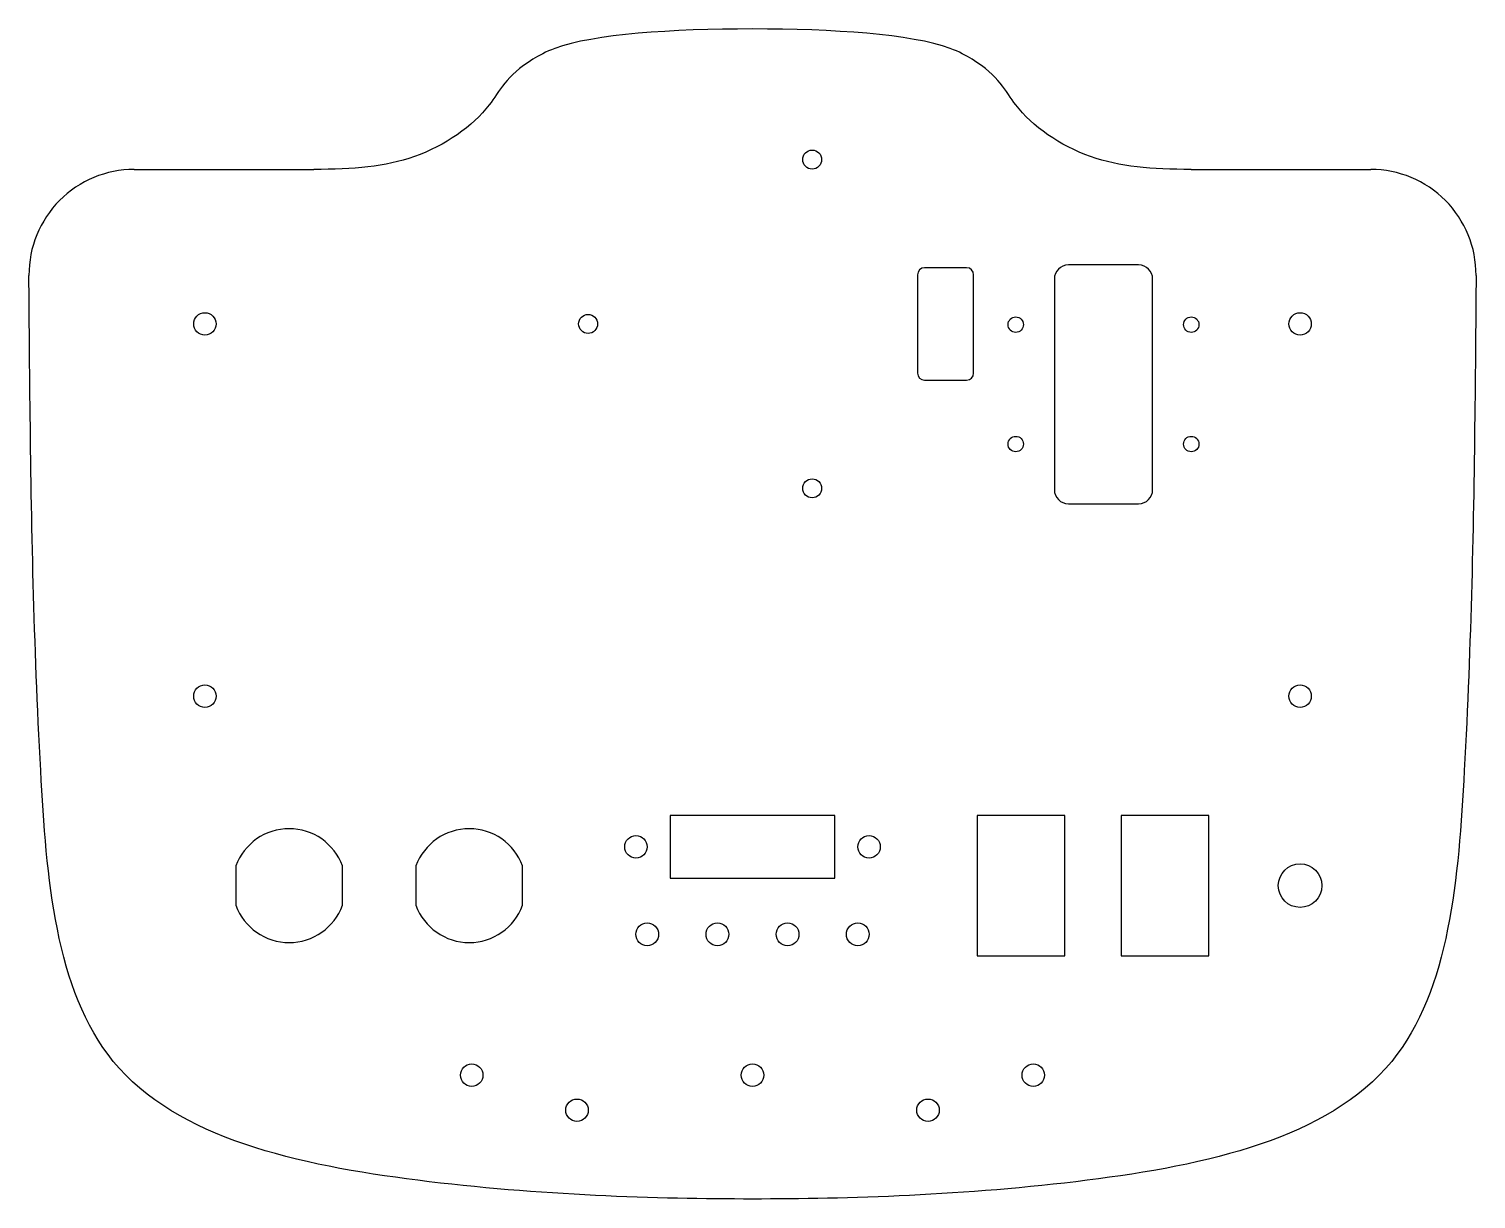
# Model space of a CAD drawing. Header units: millimetres. Extents: x -103 to 103, y -147 to 20.
import ezdxf

# ---------------------------------------------------------------- set-up
doc = ezdxf.new("R2010")
doc.units = ezdxf.units.MM

msp = doc.modelspace()

# ---------------------------------------------------------------- linework, layer by layer
at = {"color": 7, "linetype": 'Continuous', "lineweight": 25}
for p, q in [((-88.07, 0), (-62.5, 0)), ((62.5, 0), (88.07, 0)), ((30.5, -14), (24.5, -14)), ((55, -13.6), (45, -13.6)), ((23.5, -15), (23.5, -29)), ((31.5, -29), (31.5, -15)), ((43, -15.6), (43, -45.6)), ((57, -45.6), (57, -15.6)), ((24.5, -30), (30.5, -30)), ((45, -47.6), (55, -47.6)), ((11.75, -92), (-11.75, -92)), ((-11.75, -92), (-11.75, -100.9)), ((11.75, -100.9), (11.75, -92)), ((44.5, -91.98), (32, -91.98)), ((32, -91.98), (32, -111.97)), ((44.5, -111.97), (44.5, -91.98)), ((65, -91.98), (52.5, -91.98)), ((52.5, -91.98), (52.5, -111.97)), ((65, -111.97), (65, -91.98)), ((-73.6, -99.17), (-73.6, -104.78)), ((-58.4, -104.78), (-58.4, -99.17)), ((-47.95, -99.17), (-47.95, -104.78)), ((-32.75, -104.78), (-32.75, -99.17)), ((-11.75, -100.9), (11.75, -100.9)), ((32, -111.97), (44.5, -111.97)), ((52.5, -111.97), (65, -111.97))]:
    msp.add_line(p, q, dxfattribs=at)
for centre, radius in [((8.5, 1.4), 1.35), ((-78, -22), 1.6), ((78, -22), 1.6), ((-23.42, -22), 1.35), ((37.5, -22.1), 1.1), ((62.5, -22.1), 1.1), ((37.5, -39.1), 1.1), ((62.5, -39.1), 1.1), ((8.5, -45.4), 1.35), ((-78, -75), 1.6), ((78, -75), 1.6), ((-16.6, -96.45), 1.6), ((16.6, -96.45), 1.6), ((78, -101.97), 3.1), ((-15, -108.9), 1.62), ((-5, -108.9), 1.62), ((5, -108.9), 1.62), ((15, -108.9), 1.62), ((-40, -128.95), 1.6), ((0, -128.95), 1.6), ((40, -128.95), 1.6), ((-25, -133.95), 1.6), ((25, -133.95), 1.6)]:
    msp.add_circle(centre, radius, dxfattribs=at)
for centre, radius, start, end in [((-88.07, -15), 15, 90, 180.3118), ((88.07, -15), 15, 359.6882, 90), ((24.5, -15), 1, 90, 180), ((30.5, -15), 1, 0, 90), ((45, -15.6), 2, 90, 180), ((55, -15.6), 2, 0, 90), ((24.5, -29), 1, 180, 270), ((30.5, -29), 1, 270, 0), ((45, -45.6), 2, 180, 270), ((55, -45.6), 2, 270, 0), ((-66, -101.97), 8.1, 20.2367, 159.7633), ((-40.35, -101.97), 8.1, 20.2367, 159.7633), ((-66, -101.97), 8.1, 200.2367, 339.7633), ((-40.35, -101.97), 8.1, 200.2367, 339.7633)]:
    msp.add_arc(centre, radius, start, end, dxfattribs=at)
for points, knots in [([(0, 20), (-11.46, 20), (-25.17, 19.1), (-35.01, 13.71), (-37.25, 7.97), (-47.57, 0.72), (-56.86, 0), (-62.5, 0)], [0, 0, 0, 0, 0.182147, 0.224052, 0.419057, 0.716371, 1, 1, 1, 1]), ([(62.5, 0), (56.86, 0), (47.57, 0.72), (37.25, 7.97), (35.01, 13.71), (25.17, 19.1), (11.46, 20), (0, 20)], [0, 0, 0, 0, 0.283629, 0.580943, 0.775948, 0.817853, 1, 1, 1, 1]), ([(0, -146.59), (-13.46, -146.59), (-46.75, -145.64), (-97.96, -134.57), (-102.12, -80.87), (-102.83, -44.5), (-103.03, -21.31), (-103.07, -15.08)], [0, 0, 0, 0, 0.2145346, 0.4237044, 0.6153441, 0.8494111, 0.9333501, 0.9333501, 0.9333501, 0.9333501]), ([(103.07, -15.08), (103.03, -21.31), (102.83, -44.5), (102.12, -80.87), (97.96, -134.57), (46.75, -145.64), (13.46, -146.59), (0, -146.59)], [0.0666499, 0.0666499, 0.0666499, 0.0666499, 0.1505889, 0.3846559, 0.5762956, 0.7854654, 1, 1, 1, 1])]:
    msp.add_open_spline(points, degree=3, knots=knots, dxfattribs=at)

doc.saveas('drawing.dxf')
